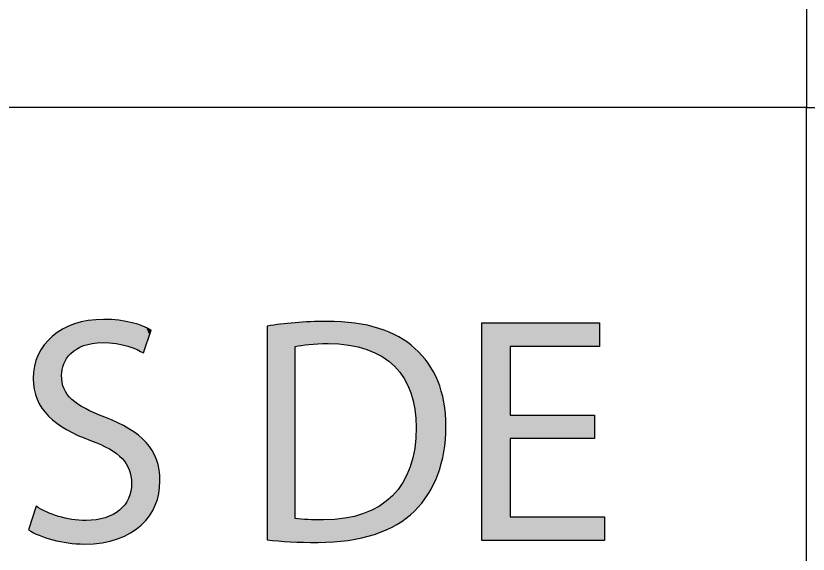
# Model space of a CAD drawing. Extents: x 0 to 360, y -268 to 0.
# Drawn here: x 299.65 to 307.01, y -200.15 to -195.15 of the extents above; entities that cross this region are included whole.
import ezdxf

# ---------------------------------------------------------------- set-up
doc = ezdxf.new("R2010")
doc.units = 0
doc.layers.add('LAYER_1', color=7, linetype='CONTINUOUS')

# ---------------------------------------------------------------- blocks, each defined once
blk = doc.blocks.new('*U222')
at = {"layer": 'LAYER_1', "color": 250}
for points in [[(300.2831, -198.2124), (300.2305, -198.0028), (300.2831, -197.9901)], [(300.288, -198.2112), (300.2831, -197.9901), (300.288, -197.9889)], [(300.2997, -198.2081), (300.288, -197.9889), (300.2997, -197.9861)], [(300.3059, -198.2066), (300.2997, -197.9861), (300.3059, -197.9846)], [(300.327, -198.2012), (300.3059, -197.9846), (300.327, -197.9794)], [(300.3479, -198.1958), (300.327, -197.9794), (300.3479, -197.9779)], [(300.3634, -198.1918), (300.3479, -197.9779), (300.3634, -197.9767)], [(300.4008, -198.1889), (300.3634, -197.9767), (300.4008, -197.9739)], [(300.4551, -198.1847), (300.4008, -197.9739), (300.4551, -197.9698)], [(300.4588, -198.1845), (300.4551, -197.9698), (300.4588, -197.9695)], [(300.4678, -198.1851), (300.4588, -197.9695), (300.4678, -197.9688)], [(300.4588, -198.1845), (300.4588, -197.9695), (300.4678, -198.1851)], [(300.4678, -198.1851), (300.4678, -197.9688), (300.4802, -198.186)], [(300.4802, -198.186), (300.4802, -197.9695), (300.4848, -198.1864)], [(300.4848, -198.1864), (300.4848, -197.9698), (300.5225, -198.1892)], [(300.5225, -198.1892), (300.5225, -197.972), (300.5572, -198.1918)], [(300.5572, -198.1918), (300.5572, -197.974), (300.5869, -198.194)], [(300.5869, -198.194), (300.5869, -197.9757), (300.5884, -198.1943)], [(300.5884, -198.1943), (300.5884, -197.9758), (300.5992, -198.1967)], [(300.5992, -198.1967), (300.5992, -197.9764), (300.6003, -198.197)], [(300.6003, -198.197), (300.6003, -197.9765), (300.611, -198.1994)], [(300.611, -198.1994), (300.611, -197.9771), (300.6177, -198.2008)], [(300.6177, -198.2008), (300.6177, -197.9783), (300.6407, -198.206)], [(300.6407, -198.206), (300.6407, -197.9824), (300.6656, -198.2115)], [(300.6656, -198.2115), (300.6656, -197.9869), (300.6803, -198.2148)], [(300.6803, -198.2148), (300.6803, -197.9895), (300.6946, -198.2179)], [(300.6946, -198.2179), (300.6946, -197.9921), (300.7004, -198.2201)], [(300.7004, -198.2201), (300.7004, -197.9932), (300.7045, -198.2216)], [(300.7045, -198.2216), (300.7045, -197.9939), (300.7078, -198.2228)], [(300.7078, -198.2228), (300.7078, -197.9945), (300.7205, -198.2274)], [(300.0785, -198.9615), (300.0502, -198.0859), (300.0785, -198.0663)], [(300.0835, -198.4349), (300.0785, -198.0663), (300.0835, -198.0628)], [(300.0843, -198.4323), (300.0835, -198.0628), (300.0843, -198.0622)], [(300.0885, -198.418), (300.0843, -198.0622), (300.0885, -198.0593)], [(300.0992, -198.382), (300.0885, -198.0593), (300.0992, -198.0546)], [(300.102, -198.3766), (300.0992, -198.0546), (300.102, -198.0534)], [(300.1256, -198.332), (300.102, -198.0534), (300.1256, -198.043)], [(300.1262, -198.331), (300.1256, -198.043), (300.1262, -198.0427)], [(300.132, -198.324), (300.1262, -198.0427), (300.132, -198.0402)], [(300.1407, -198.3137), (300.132, -198.0402), (300.1407, -198.0364)], [(300.1653, -198.2842), (300.1407, -198.0364), (300.1653, -198.0255)], [(300.1739, -198.2776), (300.1653, -198.0255), (300.1739, -198.0217)], [(300.1747, -198.277), (300.1739, -198.0217), (300.1747, -198.0214)], [(300.2, -198.2574), (300.1747, -198.0214), (300.2, -198.0102)], [(300.2174, -198.244), (300.2, -198.0102), (300.2174, -198.006)], [(300.2304, -198.2377), (300.2174, -198.006), (300.2304, -198.0028)], [(300.2305, -198.2377), (300.2304, -198.0028), (300.2305, -198.0028)], [(300.7205, -198.2274), (300.7205, -197.9968), (300.7217, -198.2279)], [(300.7217, -198.2279), (300.7217, -197.997), (300.7237, -198.2286)], [(300.7237, -198.2286), (300.7237, -197.9973), (300.7289, -198.2305)], [(300.7289, -198.2305), (300.7289, -197.9983), (300.7336, -198.2322)], [(300.7336, -198.2322), (300.7336, -197.9991), (300.7796, -198.2491)], [(300.7796, -198.2491), (300.7796, -198.0136), (300.7926, -198.2559)], [(300.7926, -198.2559), (300.7926, -198.0176), (300.8192, -198.2698)], [(300.8192, -198.2698), (300.8192, -198.026), (300.8342, -198.2776)], [(300.8342, -198.2776), (300.8342, -198.0307), (300.8399, -198.2806)], [(299.9939, -198.8974), (299.9577, -198.1631), (299.9939, -198.1249)], [(299.998, -198.9009), (299.9939, -198.1249), (299.998, -198.1221)], [(299.9939, -198.8974), (299.9939, -198.1249), (299.998, -198.9009)], [(300.0344, -198.9326), (299.998, -198.1221), (300.0344, -198.0968)], [(299.998, -198.9009), (299.998, -198.1221), (300.0344, -198.9326)], [(300.0502, -198.9429), (300.0344, -198.0968), (300.0502, -198.0859)], [(300.0344, -198.9326), (300.0344, -198.0968), (300.0502, -198.9429)], [(300.0502, -198.9429), (300.0502, -198.0859), (300.0785, -198.9615)], [(299.9177, -198.8175), (299.8965, -198.2405), (299.9177, -198.2053)], [(299.9382, -198.8422), (299.9177, -198.2053), (299.9382, -198.1838)], [(299.9177, -198.8175), (299.9177, -198.2053), (299.9382, -198.8422)], [(299.9577, -198.866), (299.9382, -198.1838), (299.9577, -198.1631)], [(299.9382, -198.8422), (299.9382, -198.1838), (299.9577, -198.866)], [(299.9577, -198.866), (299.9577, -198.1631), (299.9939, -198.8974)], [(299.8714, -198.7457), (299.8614, -198.2987), (299.8714, -198.2822)], [(299.8965, -198.7917), (299.8714, -198.2822), (299.8965, -198.2405)], [(299.8714, -198.7457), (299.8714, -198.2822), (299.8965, -198.7917)], [(299.8965, -198.7917), (299.8965, -198.2405), (299.9177, -198.8175)], [(299.8415, -198.6758), (299.8266, -198.4033), (299.8415, -198.3586)], [(299.8516, -198.7093), (299.8415, -198.3586), (299.8516, -198.3282)], [(299.8415, -198.6758), (299.8415, -198.3586), (299.8516, -198.7093)], [(299.8614, -198.7273), (299.8516, -198.3282), (299.8614, -198.2987)], [(299.8516, -198.7093), (299.8516, -198.3282), (299.8614, -198.7273)], [(299.8614, -198.7273), (299.8614, -198.2987), (299.8714, -198.7457)], [(299.824, -198.618), (299.8146, -198.5173), (299.824, -198.4276)], [(299.8266, -198.6264), (299.824, -198.4276), (299.8266, -198.4033)], [(299.824, -198.618), (299.824, -198.4276), (299.8266, -198.6264)], [(299.8266, -198.6264), (299.8266, -198.4033), (299.8415, -198.6758)], [(300.0785, -198.9615), (300.0785, -198.4876), (300.0835, -198.9648)], [(300.0835, -198.9648), (300.0835, -198.5453), (300.0843, -198.9653)], [(300.0843, -198.9653), (300.0843, -198.5541), (300.0885, -198.968)], [(300.0885, -198.968), (300.0885, -198.5682), (300.0992, -198.975)], [(300.0992, -198.975), (300.0992, -198.6035), (300.102, -198.9769)], [(300.102, -198.9769), (300.102, -198.613), (300.1256, -198.9923)], [(300.1256, -198.9923), (300.1256, -198.6543), (300.1262, -198.9926)], [(300.1262, -198.9926), (300.1262, -198.6552), (300.132, -198.9956)], [(300.132, -198.9956), (300.132, -198.6654), (300.1407, -199)], [(300.1407, -199), (300.1407, -198.675), (300.1653, -199.0125)], [(300.1653, -199.0125), (300.1653, -198.7024), (300.1739, -199.0169)], [(300.1739, -199.0169), (300.1739, -198.7119), (300.1747, -199.0173)], [(300.1747, -199.0173), (300.1747, -198.7128), (300.2, -199.0302)], [(300.2, -199.0302), (300.2, -198.7326), (300.2174, -199.039)], [(300.2174, -199.039), (300.2174, -198.7461), (300.2304, -199.0457)], [(300.2304, -199.0457), (300.2304, -198.7563), (300.2305, -199.0457)], [(300.2305, -199.0457), (300.2305, -198.7564), (300.2831, -199.067)], [(300.2831, -199.067), (300.2831, -198.7876), (300.288, -199.069)], [(300.288, -199.069), (300.288, -198.7905), (300.2997, -199.0737)], [(300.2997, -199.0737), (300.2997, -198.7974), (300.3059, -199.0762)], [(300.3059, -199.0762), (300.3059, -198.8002), (300.327, -199.0848)], [(300.327, -199.0848), (300.327, -198.8095), (300.3479, -199.0933)], [(300.3479, -199.0933), (300.3479, -198.8188), (300.3634, -199.1003)], [(300.3634, -199.1003), (300.3634, -198.8256), (300.4008, -199.1173)], [(300.4008, -199.1173), (300.4008, -198.8422), (300.4551, -199.1419)], [(300.4551, -199.1419), (300.4551, -198.8662), (300.4588, -199.1436)], [(300.4588, -199.1436), (300.4588, -198.8678), (300.4678, -199.1476)], [(300.4678, -199.1476), (300.4678, -198.8718), (300.4802, -199.1533)], [(300.4802, -199.1533), (300.4802, -198.8773), (300.4848, -199.1553)], [(300.4848, -199.1553), (300.4848, -198.8792), (300.5225, -199.1725)], [(300.5225, -199.1725), (300.5225, -198.8953), (300.5572, -199.195)], [(300.5572, -199.195), (300.5572, -198.9101), (300.5869, -199.2143)], [(300.5869, -199.2143), (300.5869, -198.9227), (300.5884, -199.2152)], [(300.5884, -199.2152), (300.5884, -198.9234), (300.5992, -199.2248)], [(300.5992, -199.2248), (300.5992, -198.928), (300.6003, -199.2257)], [(300.6003, -199.2257), (300.6003, -198.9285), (300.611, -199.2351)], [(300.611, -199.2351), (300.611, -198.9341), (300.6177, -199.2409)], [(300.6177, -199.2409), (300.6177, -198.9377), (300.6407, -199.2612)], [(300.6407, -199.2612), (300.6407, -198.95), (300.6656, -199.2925)], [(300.6656, -199.2925), (300.6656, -198.9632), (300.6803, -199.311)], [(300.6803, -199.311), (300.6803, -198.9711), (300.6946, -199.3394)], [(300.6946, -199.3394), (300.6946, -198.9786), (300.7004, -199.351)], [(300.7004, -199.351), (300.7004, -198.9818), (300.7045, -199.359)], [(300.7045, -199.359), (300.7045, -198.9839), (300.7078, -199.3656)], [(300.7078, -199.3656), (300.7078, -198.9862), (300.7205, -199.4135)], [(300.7205, -199.4135), (300.7205, -198.995), (300.7217, -199.418)], [(300.7217, -199.418), (300.7217, -198.9958), (300.7237, -199.4256)], [(300.7237, -199.4256), (300.7237, -198.9972), (300.7289, -199.4919)], [(300.7289, -199.9466), (300.7237, -199.5446), (300.7289, -199.4919)], [(300.7078, -199.9586), (300.7045, -199.6191), (300.7078, -199.6088)], [(300.7205, -199.9528), (300.7078, -199.6088), (300.7205, -199.569)], [(300.7217, -199.9519), (300.7205, -199.569), (300.7217, -199.5652)], [(300.7237, -199.9504), (300.7217, -199.5652), (300.7237, -199.5446)], [(300.6803, -199.9711), (300.6656, -199.6906), (300.6803, -199.6657)], [(300.6946, -199.9646), (300.6803, -199.6657), (300.6946, -199.6417)], [(300.7004, -199.962), (300.6946, -199.6417), (300.7004, -199.6318)], [(300.7045, -199.9601), (300.7004, -199.6318), (300.7045, -199.6191)], [(299.824, -199.9501), (299.8146, -199.7901), (299.824, -199.7602)], [(299.8266, -199.9514), (299.824, -199.7602), (299.8266, -199.7521)], [(299.824, -199.9501), (299.824, -199.7602), (299.8266, -199.9514)], [(299.8415, -199.9591), (299.8266, -199.7521), (299.8415, -199.7048)], [(299.8266, -199.9514), (299.8266, -199.7521), (299.8415, -199.9591)], [(299.8415, -199.9591), (299.8415, -199.7048), (299.8516, -199.9643)], [(299.8516, -199.9643), (299.8516, -199.7102), (299.8614, -199.9694)], [(299.8614, -199.9694), (299.8614, -199.7155), (299.8714, -199.9745)], [(299.8714, -199.9745), (299.8714, -199.7209), (299.8965, -199.9829)], [(299.8965, -199.9829), (299.8965, -199.7345), (299.9177, -199.9899)], [(299.9177, -199.9899), (299.9177, -199.7459), (299.9382, -199.9967)], [(299.9382, -199.9967), (299.9382, -199.7569), (299.9577, -200.0032)], [(300.5869, -200.011), (300.5572, -199.7814), (300.5869, -199.7615)], [(300.5884, -200.0107), (300.5869, -199.7615), (300.5884, -199.7605)], [(300.5992, -200.008), (300.5884, -199.7605), (300.5992, -199.7531)], [(300.6003, -200.0075), (300.5992, -199.7531), (300.6003, -199.7524)], [(300.611, -200.0027), (300.6003, -199.7524), (300.611, -199.7453)], [(300.6177, -199.9996), (300.611, -199.7453), (300.6177, -199.7408)], [(300.6407, -199.9891), (300.6177, -199.7408), (300.6407, -199.7166)], [(300.6656, -199.9778), (300.6407, -199.7166), (300.6656, -199.6906)], [(299.8146, -199.9452), (299.7726, -199.9235), (299.8146, -199.7901)], [(299.8146, -199.9452), (299.8146, -199.7901), (299.824, -199.9501)], [(299.9577, -200.0032), (299.9577, -199.7643), (299.9939, -200.0152)], [(299.9939, -200.0152), (299.9939, -199.7778), (299.998, -200.0165)], [(299.998, -200.0165), (299.998, -199.7793), (300.0344, -200.0238)], [(300.0344, -200.0238), (300.0344, -199.7929), (300.0502, -200.0269)], [(300.0502, -200.0269), (300.0502, -199.7988), (300.0785, -200.0326)], [(300.0785, -200.0326), (300.0785, -199.8052), (300.0835, -200.0336)], [(300.0835, -200.0336), (300.0835, -199.8063), (300.0843, -200.0337)], [(300.0843, -200.0337), (300.0843, -199.8065), (300.0885, -200.0346)], [(300.0885, -200.0346), (300.0885, -199.8074), (300.0992, -200.0367)], [(300.0992, -200.0367), (300.0992, -199.8098), (300.102, -200.0373)], [(300.102, -200.0373), (300.102, -199.8105), (300.1256, -200.042)], [(300.1256, -200.042), (300.1256, -199.8158), (300.1262, -200.0421)], [(300.1262, -200.0421), (300.1262, -199.8159), (300.132, -200.0433)], [(300.132, -200.0433), (300.132, -199.8172), (300.1407, -200.045)], [(300.1407, -200.045), (300.1407, -199.8191), (300.1653, -200.0468)], [(300.1653, -200.0468), (300.1653, -199.8247), (300.1739, -200.0474)], [(300.1739, -200.0474), (300.1739, -199.8266), (300.1747, -200.0474)], [(300.1747, -200.0474), (300.1747, -199.8267), (300.2, -200.0492)], [(300.2, -200.0492), (300.2, -199.8286), (300.2174, -200.0505)], [(300.2174, -200.0505), (300.2174, -199.8299), (300.2304, -200.0514)], [(300.2304, -200.0514), (300.2304, -199.8309), (300.2305, -200.0514)], [(300.2305, -200.0514), (300.2305, -199.831), (300.2831, -200.0551)], [(300.2831, -200.0551), (300.2831, -199.835), (300.288, -200.0555)], [(300.327, -200.0526), (300.3059, -199.8367), (300.327, -199.8353)], [(300.3479, -200.0511), (300.327, -199.8353), (300.3479, -199.8339)], [(300.3634, -200.0499), (300.3479, -199.8339), (300.3634, -199.8328)], [(300.4008, -200.0472), (300.3634, -199.8328), (300.4008, -199.8303)], [(300.4551, -200.0432), (300.4008, -199.8303), (300.4551, -199.8181)], [(300.4588, -200.0423), (300.4551, -199.8181), (300.4588, -199.8173)], [(300.4678, -200.0401), (300.4588, -199.8173), (300.4678, -199.8153)], [(300.4802, -200.0371), (300.4678, -199.8153), (300.4802, -199.8125)], [(300.4848, -200.0359), (300.4802, -199.8125), (300.4848, -199.8115)], [(300.5225, -200.0267), (300.4848, -199.8115), (300.5225, -199.7958)], [(300.5572, -200.0183), (300.5225, -199.7958), (300.5572, -199.7814)]]:
    blk.add_solid(points, dxfattribs=at)
at = {"layer": 'LAYER_1', "color": 250, "extrusion": (0, 0, -1)}
for points in [[(-300.2831, -198.2124), (-300.2831, -197.9901), (-300.288, -198.2112)], [(-300.288, -198.2112), (-300.288, -197.9889), (-300.2997, -198.2081)], [(-300.2997, -198.2081), (-300.2997, -197.9861), (-300.3059, -198.2066)], [(-300.3059, -198.2066), (-300.3059, -197.9846), (-300.327, -198.2012)], [(-300.327, -198.2012), (-300.327, -197.9794), (-300.3479, -198.1958)], [(-300.3479, -198.1958), (-300.3479, -197.9779), (-300.3634, -198.1918)], [(-300.3634, -198.1918), (-300.3634, -197.9767), (-300.4008, -198.1889)], [(-300.4008, -198.1889), (-300.4008, -197.9739), (-300.4551, -198.1847)], [(-300.4551, -198.1847), (-300.4551, -197.9698), (-300.4588, -198.1845)], [(-300.4802, -198.186), (-300.4678, -197.9688), (-300.4802, -197.9695)], [(-300.4848, -198.1864), (-300.4802, -197.9695), (-300.4848, -197.9698)], [(-300.5225, -198.1892), (-300.4848, -197.9698), (-300.5225, -197.972)], [(-300.5572, -198.1918), (-300.5225, -197.972), (-300.5572, -197.974)], [(-300.5869, -198.194), (-300.5572, -197.974), (-300.5869, -197.9757)], [(-300.5884, -198.1943), (-300.5869, -197.9757), (-300.5884, -197.9758)], [(-300.5992, -198.1967), (-300.5884, -197.9758), (-300.5992, -197.9764)], [(-300.6003, -198.197), (-300.5992, -197.9764), (-300.6003, -197.9765)], [(-300.611, -198.1994), (-300.6003, -197.9765), (-300.611, -197.9771)], [(-300.6177, -198.2008), (-300.611, -197.9771), (-300.6177, -197.9783)], [(-300.6407, -198.206), (-300.6177, -197.9783), (-300.6407, -197.9824)], [(-300.6656, -198.2115), (-300.6407, -197.9824), (-300.6656, -197.9869)], [(-300.6803, -198.2148), (-300.6656, -197.9869), (-300.6803, -197.9895)], [(-300.6946, -198.2179), (-300.6803, -197.9895), (-300.6946, -197.9921)], [(-300.7004, -198.2201), (-300.6946, -197.9921), (-300.7004, -197.9932)], [(-300.7045, -198.2216), (-300.7004, -197.9932), (-300.7045, -197.9939)], [(-300.7078, -198.2228), (-300.7045, -197.9939), (-300.7078, -197.9945)], [(-300.7205, -198.2274), (-300.7078, -197.9945), (-300.7205, -197.9968)], [(-300.0785, -198.4876), (-300.0785, -198.0663), (-300.0835, -198.4349)], [(-300.0835, -198.4349), (-300.0835, -198.0628), (-300.0843, -198.4323)], [(-300.0843, -198.4323), (-300.0843, -198.0622), (-300.0885, -198.418)], [(-300.0885, -198.418), (-300.0885, -198.0593), (-300.0992, -198.382)], [(-300.0992, -198.382), (-300.0992, -198.0546), (-300.102, -198.3766)], [(-300.102, -198.3766), (-300.102, -198.0534), (-300.1256, -198.332)], [(-300.1256, -198.332), (-300.1256, -198.043), (-300.1262, -198.331)], [(-300.1262, -198.331), (-300.1262, -198.0427), (-300.132, -198.324)], [(-300.132, -198.324), (-300.132, -198.0402), (-300.1407, -198.3137)], [(-300.1407, -198.3137), (-300.1407, -198.0364), (-300.1653, -198.2842)], [(-300.1653, -198.2842), (-300.1653, -198.0255), (-300.1739, -198.2776)], [(-300.1739, -198.2776), (-300.1739, -198.0217), (-300.1747, -198.277)], [(-300.1747, -198.277), (-300.1747, -198.0214), (-300.2, -198.2574)], [(-300.2, -198.2574), (-300.2, -198.0102), (-300.2174, -198.244)], [(-300.2174, -198.244), (-300.2174, -198.006), (-300.2304, -198.2377)], [(-300.2304, -198.2377), (-300.2304, -198.0028), (-300.2305, -198.2377)], [(-300.2305, -198.2377), (-300.2305, -198.0028), (-300.2831, -198.2124)], [(-300.7217, -198.2279), (-300.7205, -197.9968), (-300.7217, -197.997)], [(-300.7237, -198.2286), (-300.7217, -197.997), (-300.7237, -197.9973)], [(-300.7289, -198.2305), (-300.7237, -197.9973), (-300.7289, -197.9983)], [(-300.7336, -198.2322), (-300.7289, -197.9983), (-300.7336, -197.9991)], [(-300.7796, -198.2491), (-300.7336, -197.9991), (-300.7796, -198.0136)], [(-300.7926, -198.2559), (-300.7796, -198.0136), (-300.7926, -198.0176)], [(-300.8192, -198.2698), (-300.7926, -198.0176), (-300.8192, -198.026)], [(-300.8342, -198.2776), (-300.8192, -198.026), (-300.8342, -198.0307)], [(-300.8399, -198.2806), (-300.8342, -198.0307), (-300.8399, -198.0334)], [(-300.8399, -198.2806), (-300.8399, -198.0334), (-300.8647, -198.2069)], [(-300.8647, -198.2069), (-300.8399, -198.0334), (-300.8647, -198.0453)], [(-300.8647, -198.2069), (-300.8647, -198.0453), (-300.8955, -198.1152)], [(-300.8955, -198.1152), (-300.8647, -198.0453), (-300.8955, -198.06)], [(-300.8955, -198.1152), (-300.8955, -198.06), (-300.9115, -198.0677)], [(-300.0835, -198.9648), (-300.0785, -198.4876), (-300.0835, -198.5453)], [(-300.0843, -198.9653), (-300.0835, -198.5453), (-300.0843, -198.5541)], [(-300.0885, -198.968), (-300.0843, -198.5541), (-300.0885, -198.5682)], [(-300.0992, -198.975), (-300.0885, -198.5682), (-300.0992, -198.6035)], [(-300.102, -198.9769), (-300.0992, -198.6035), (-300.102, -198.613)], [(-300.1256, -198.9923), (-300.102, -198.613), (-300.1256, -198.6543)], [(-300.1262, -198.9926), (-300.1256, -198.6543), (-300.1262, -198.6552)], [(-300.132, -198.9956), (-300.1262, -198.6552), (-300.132, -198.6654)], [(-300.1407, -199), (-300.132, -198.6654), (-300.1407, -198.675)], [(-300.1653, -199.0125), (-300.1407, -198.675), (-300.1653, -198.7024)], [(-300.1739, -199.0169), (-300.1653, -198.7024), (-300.1739, -198.7119)], [(-300.1747, -199.0173), (-300.1739, -198.7119), (-300.1747, -198.7128)], [(-300.2, -199.0302), (-300.1747, -198.7128), (-300.2, -198.7326)], [(-300.2174, -199.039), (-300.2, -198.7326), (-300.2174, -198.7461)], [(-300.2304, -199.0457), (-300.2174, -198.7461), (-300.2304, -198.7563)], [(-300.2305, -199.0457), (-300.2304, -198.7563), (-300.2305, -198.7564)], [(-300.2831, -199.067), (-300.2305, -198.7564), (-300.2831, -198.7876)], [(-300.288, -199.069), (-300.2831, -198.7876), (-300.288, -198.7905)], [(-300.2997, -199.0737), (-300.288, -198.7905), (-300.2997, -198.7974)], [(-300.3059, -199.0762), (-300.2997, -198.7974), (-300.3059, -198.8002)], [(-300.327, -199.0848), (-300.3059, -198.8002), (-300.327, -198.8095)], [(-300.3479, -199.0933), (-300.327, -198.8095), (-300.3479, -198.8188)], [(-300.3634, -199.1003), (-300.3479, -198.8188), (-300.3634, -198.8256)], [(-300.4008, -199.1173), (-300.3634, -198.8256), (-300.4008, -198.8422)], [(-300.4551, -199.1419), (-300.4008, -198.8422), (-300.4551, -198.8662)], [(-300.4588, -199.1436), (-300.4551, -198.8662), (-300.4588, -198.8678)], [(-300.4678, -199.1476), (-300.4588, -198.8678), (-300.4678, -198.8718)], [(-300.4802, -199.1533), (-300.4678, -198.8718), (-300.4802, -198.8773)], [(-300.4848, -199.1553), (-300.4802, -198.8773), (-300.4848, -198.8792)], [(-300.5225, -199.1725), (-300.4848, -198.8792), (-300.5225, -198.8953)], [(-300.5572, -199.195), (-300.5225, -198.8953), (-300.5572, -198.9101)], [(-300.5869, -199.2143), (-300.5572, -198.9101), (-300.5869, -198.9227)], [(-300.5884, -199.2152), (-300.5869, -198.9227), (-300.5884, -198.9234)], [(-300.5992, -199.2248), (-300.5884, -198.9234), (-300.5992, -198.928)], [(-300.6003, -199.2257), (-300.5992, -198.928), (-300.6003, -198.9285)], [(-300.611, -199.2351), (-300.6003, -198.9285), (-300.611, -198.9341)], [(-300.6177, -199.2409), (-300.611, -198.9341), (-300.6177, -198.9377)], [(-300.6407, -199.2612), (-300.6177, -198.9377), (-300.6407, -198.95)], [(-300.6656, -199.2925), (-300.6407, -198.95), (-300.6656, -198.9632)], [(-300.6803, -199.311), (-300.6656, -198.9632), (-300.6803, -198.9711)], [(-300.6946, -199.3394), (-300.6803, -198.9711), (-300.6946, -198.9786)], [(-300.7004, -199.351), (-300.6946, -198.9786), (-300.7004, -198.9818)], [(-300.7045, -199.359), (-300.7004, -198.9818), (-300.7045, -198.9839)], [(-300.7078, -199.3656), (-300.7045, -198.9839), (-300.7078, -198.9862)], [(-300.7205, -199.4135), (-300.7078, -198.9862), (-300.7205, -198.995)], [(-300.7217, -199.418), (-300.7205, -198.995), (-300.7217, -198.9958)], [(-300.7237, -199.4256), (-300.7217, -198.9958), (-300.7237, -198.9972)], [(-300.7289, -199.4919), (-300.7237, -198.9972), (-300.7289, -199.0008)], [(-300.7289, -199.9466), (-300.7289, -199.0008), (-300.7336, -199.9432)], [(-300.7336, -199.9432), (-300.7289, -199.0008), (-300.7336, -199.004)], [(-300.7336, -199.9432), (-300.7336, -199.004), (-300.7796, -199.9093)], [(-300.7796, -199.9093), (-300.7336, -199.004), (-300.7796, -199.0358)], [(-300.7796, -199.9093), (-300.7796, -199.0358), (-300.7926, -199.8998)], [(-300.7926, -199.8998), (-300.7796, -199.0358), (-300.7926, -199.0448)], [(-300.7926, -199.8998), (-300.7926, -199.0448), (-300.8192, -199.8802)], [(-300.8192, -199.8802), (-300.7926, -199.0448), (-300.8192, -199.0697)], [(-300.8192, -199.8802), (-300.8192, -199.0697), (-300.8342, -199.863)], [(-300.8342, -199.863), (-300.8192, -199.0697), (-300.8342, -199.0837)], [(-300.8342, -199.863), (-300.8342, -199.0837), (-300.8399, -199.8566)], [(-300.8399, -199.8566), (-300.8342, -199.0837), (-300.8399, -199.089)], [(-300.8399, -199.8566), (-300.8399, -199.089), (-300.8647, -199.8283)], [(-300.8647, -199.8283), (-300.8399, -199.089), (-300.8647, -199.1122)], [(-300.8647, -199.8283), (-300.8647, -199.1122), (-300.8955, -199.793)], [(-300.8955, -199.793), (-300.8647, -199.1122), (-300.8955, -199.1535)], [(-300.8955, -199.793), (-300.8955, -199.1535), (-300.9115, -199.7638)], [(-300.9115, -199.7638), (-300.8955, -199.1535), (-300.9115, -199.175)], [(-300.9115, -199.7638), (-300.9115, -199.175), (-300.9207, -199.7469)], [(-300.9207, -199.7469), (-300.9115, -199.175), (-300.9207, -199.1873)], [(-300.9207, -199.7469), (-300.9207, -199.1873), (-300.9497, -199.6939)], [(-300.9497, -199.6939), (-300.9207, -199.1873), (-300.9497, -199.2482)], [(-300.9497, -199.6939), (-300.9497, -199.2482), (-300.9608, -199.6569)], [(-300.9608, -199.6569), (-300.9497, -199.2482), (-300.9608, -199.2714)], [(-300.9608, -199.6569), (-300.9608, -199.2714), (-300.9821, -199.5856)], [(-300.9821, -199.5856), (-300.9608, -199.2714), (-300.9821, -199.3548)], [(-300.9821, -199.5856), (-300.9821, -199.3548), (-300.9848, -199.5565)], [(-300.9848, -199.5565), (-300.9821, -199.3548), (-300.9848, -199.3655)], [(-300.9848, -199.5565), (-300.9848, -199.3655), (-300.9928, -199.4709)], [(-300.7078, -199.9586), (-300.7078, -199.6088), (-300.7205, -199.9528)], [(-300.7205, -199.9528), (-300.7205, -199.569), (-300.7217, -199.9519)], [(-300.7217, -199.9519), (-300.7217, -199.5652), (-300.7237, -199.9504)], [(-300.7237, -199.9504), (-300.7237, -199.5446), (-300.7289, -199.9466)], [(-300.6803, -199.9711), (-300.6803, -199.6657), (-300.6946, -199.9646)], [(-300.6946, -199.9646), (-300.6946, -199.6417), (-300.7004, -199.962)], [(-300.7004, -199.962), (-300.7004, -199.6318), (-300.7045, -199.9601)], [(-300.7045, -199.9601), (-300.7045, -199.6191), (-300.7078, -199.9586)], [(-299.8516, -199.9643), (-299.8415, -199.7048), (-299.8516, -199.7102)], [(-299.8614, -199.9694), (-299.8516, -199.7102), (-299.8614, -199.7155)], [(-299.8714, -199.9745), (-299.8614, -199.7155), (-299.8714, -199.7209)], [(-299.8965, -199.9829), (-299.8714, -199.7209), (-299.8965, -199.7345)], [(-299.9177, -199.9899), (-299.8965, -199.7345), (-299.9177, -199.7459)], [(-299.9382, -199.9967), (-299.9177, -199.7459), (-299.9382, -199.7569)], [(-299.9577, -200.0032), (-299.9382, -199.7569), (-299.9577, -199.7643)], [(-300.5869, -200.011), (-300.5869, -199.7615), (-300.5884, -200.0107)], [(-300.5884, -200.0107), (-300.5884, -199.7605), (-300.5992, -200.008)], [(-300.5992, -200.008), (-300.5992, -199.7531), (-300.6003, -200.0075)], [(-300.6003, -200.0075), (-300.6003, -199.7524), (-300.611, -200.0027)], [(-300.611, -200.0027), (-300.611, -199.7453), (-300.6177, -199.9996)], [(-300.6177, -199.9996), (-300.6177, -199.7408), (-300.6407, -199.9891)], [(-300.6407, -199.9891), (-300.6407, -199.7166), (-300.6656, -199.9778)], [(-300.6656, -199.9778), (-300.6656, -199.6906), (-300.6803, -199.9711)], [(-299.9939, -200.0152), (-299.9577, -199.7643), (-299.9939, -199.7778)], [(-299.998, -200.0165), (-299.9939, -199.7778), (-299.998, -199.7793)], [(-300.0344, -200.0238), (-299.998, -199.7793), (-300.0344, -199.7929)], [(-300.0502, -200.0269), (-300.0344, -199.7929), (-300.0502, -199.7988)], [(-300.0785, -200.0326), (-300.0502, -199.7988), (-300.0785, -199.8052)], [(-300.0835, -200.0336), (-300.0785, -199.8052), (-300.0835, -199.8063)], [(-300.0843, -200.0337), (-300.0835, -199.8063), (-300.0843, -199.8065)], [(-300.0885, -200.0346), (-300.0843, -199.8065), (-300.0885, -199.8074)], [(-300.0992, -200.0367), (-300.0885, -199.8074), (-300.0992, -199.8098)], [(-300.102, -200.0373), (-300.0992, -199.8098), (-300.102, -199.8105)], [(-300.1256, -200.042), (-300.102, -199.8105), (-300.1256, -199.8158)], [(-300.1262, -200.0421), (-300.1256, -199.8158), (-300.1262, -199.8159)], [(-300.132, -200.0433), (-300.1262, -199.8159), (-300.132, -199.8172)], [(-300.1407, -200.045), (-300.132, -199.8172), (-300.1407, -199.8191)], [(-300.1653, -200.0468), (-300.1407, -199.8191), (-300.1653, -199.8247)], [(-300.1739, -200.0474), (-300.1653, -199.8247), (-300.1739, -199.8266)], [(-300.1747, -200.0474), (-300.1739, -199.8266), (-300.1747, -199.8267)], [(-300.2, -200.0492), (-300.1747, -199.8267), (-300.2, -199.8286)], [(-300.2174, -200.0505), (-300.2, -199.8286), (-300.2174, -199.8299)], [(-300.2304, -200.0514), (-300.2174, -199.8299), (-300.2304, -199.8309)], [(-300.2305, -200.0514), (-300.2304, -199.8309), (-300.2305, -199.831)], [(-300.2831, -200.0551), (-300.2305, -199.831), (-300.2831, -199.835)], [(-300.288, -200.0555), (-300.2831, -199.835), (-300.288, -199.8354)], [(-300.288, -200.0555), (-300.288, -199.8354), (-300.2997, -200.0546)], [(-300.2997, -200.0546), (-300.288, -199.8354), (-300.2997, -199.8363)], [(-300.327, -200.0526), (-300.327, -199.8353), (-300.3479, -200.0511)], [(-300.3479, -200.0511), (-300.3479, -199.8339), (-300.3634, -200.0499)], [(-300.3634, -200.0499), (-300.3634, -199.8328), (-300.4008, -200.0472)], [(-300.4008, -200.0472), (-300.4008, -199.8303), (-300.4551, -200.0432)], [(-300.4551, -200.0432), (-300.4551, -199.8181), (-300.4588, -200.0423)], [(-300.4588, -200.0423), (-300.4588, -199.8173), (-300.4678, -200.0401)], [(-300.4678, -200.0401), (-300.4678, -199.8153), (-300.4802, -200.0371)], [(-300.4802, -200.0371), (-300.4802, -199.8125), (-300.4848, -200.0359)], [(-300.4848, -200.0359), (-300.4848, -199.8115), (-300.5225, -200.0267)], [(-300.5225, -200.0267), (-300.5225, -199.7958), (-300.5572, -200.0183)], [(-300.5572, -200.0183), (-300.5572, -199.7814), (-300.5869, -200.011)], [(-300.2997, -200.0546), (-300.2997, -199.8363), (-300.3059, -200.0542)], [(-300.3059, -200.0542), (-300.2997, -199.8363), (-300.3059, -199.8367)], [(-300.3059, -200.0542), (-300.3059, -199.8367), (-300.327, -200.0526)]]:
    blk.add_solid(points, dxfattribs=at)
blk = doc.blocks.new('*U223')
at = {"layer": 'LAYER_1', "color": 250}
for points in [[(302.3674, -198.2029), (302.2489, -197.999), (302.3674, -197.994)], [(302.3773, -198.2015), (302.3674, -197.994), (302.3773, -197.9936)], [(302.4618, -198.1976), (302.3773, -197.9936), (302.4618, -197.9901)], [(302.5128, -198.1953), (302.4618, -197.9901), (302.5128, -197.988)], [(302.5431, -198.1939), (302.5128, -197.988), (302.5431, -197.9867)], [(302.5548, -198.1934), (302.5548, -197.9871), (302.6052, -198.1952)], [(302.6052, -198.1952), (302.6052, -197.9886), (302.6149, -198.1955)], [(302.6149, -198.1955), (302.6149, -197.9889), (302.655, -198.1969)], [(302.655, -198.1969), (302.655, -197.9902), (302.6786, -198.1996)], [(302.6786, -198.1996), (302.6786, -197.9909), (302.7108, -198.2032)], [(302.7108, -198.2032), (302.7108, -197.9941), (302.7406, -198.2065)], [(302.2037, -200.0343), (301.9885, -198.0315), (302.2037, -198.0045)], [(301.9885, -200.0166), (301.9885, -198.0315), (302.2037, -200.0343)], [(302.2477, -200.0354), (302.2037, -198.0045), (302.2477, -197.999)], [(302.2037, -200.0343), (302.2037, -198.0045), (302.2477, -200.0354)], [(302.2477, -200.0354), (302.2477, -197.999), (302.2489, -200.0354)], [(302.2489, -200.0354), (302.2477, -197.999), (302.2489, -197.999)], [(302.7406, -198.2065), (302.7406, -197.997), (302.7486, -198.2074)], [(302.7486, -198.2074), (302.7486, -197.9978), (302.8005, -198.2176)], [(302.8005, -198.2176), (302.8005, -198.0029), (302.8042, -198.2183)], [(302.8042, -198.2183), (302.8042, -198.0033), (302.8356, -198.2245)], [(302.8356, -198.2245), (302.8356, -198.0088), (302.8676, -198.234)], [(302.8676, -198.234), (302.8676, -198.0144), (302.8839, -198.2388)], [(302.8839, -198.2388), (302.8839, -198.0173), (302.916, -198.2482)], [(302.916, -198.2482), (302.916, -198.023), (302.9201, -198.2499)], [(302.9201, -198.2499), (302.9201, -198.0237), (302.9609, -198.2665)], [(302.9609, -198.2665), (302.9609, -198.0345), (302.9856, -198.2765)], [(302.9856, -198.2765), (302.9856, -198.041), (302.9899, -198.2783)], [(302.9899, -198.2783), (302.9899, -198.0422), (303.0266, -198.298)], [(303.0266, -198.298), (303.0266, -198.0519), (303.0316, -198.3007)], [(303.0316, -198.3007), (303.0316, -198.0538), (303.0573, -198.3145)], [(303.0573, -198.3145), (303.0573, -198.0632), (303.0941, -198.3401)], [(303.0941, -198.3401), (303.0941, -198.0768), (303.0958, -198.3412)], [(303.0958, -198.3412), (303.0958, -198.0774), (303.1181, -198.3567)], [(303.1181, -198.3567), (303.1181, -198.0856), (303.1237, -198.3616)], [(303.1237, -198.3616), (303.1237, -198.0877), (303.1534, -198.3879)], [(303.1534, -198.3879), (303.1534, -198.1023), (303.1724, -198.4046)], [(303.1724, -198.4046), (303.1724, -198.1116), (303.1929, -198.4276)], [(303.1929, -198.4276), (303.1929, -198.1216), (303.2045, -198.4406)], [(303.2045, -198.4406), (303.2045, -198.1273), (303.2118, -198.4488)], [(303.2118, -198.4488), (303.2118, -198.1309), (303.2201, -198.4581)], [(303.2201, -198.4581), (303.2201, -198.1362), (303.249, -198.4993)], [(303.249, -198.4993), (303.249, -198.1545), (303.2614, -198.5171)], [(303.2614, -198.5171), (303.2614, -198.1624), (303.2813, -198.5537)], [(303.2813, -198.5537), (303.2813, -198.175), (303.2868, -198.5637)], [(303.2868, -198.5637), (303.2868, -198.1785), (303.291, -198.5716)], [(303.291, -198.5716), (303.291, -198.1812), (303.2962, -198.5812)], [(303.2962, -198.5812), (303.2962, -198.1854), (303.3178, -198.6339)], [(303.3178, -198.6339), (303.3178, -198.2029), (303.3246, -198.6504)], [(303.3246, -198.6504), (303.3246, -198.2084), (303.342, -198.7095)], [(303.342, -198.7095), (303.342, -198.2226), (303.3464, -198.7244)], [(303.3464, -198.7244), (303.3464, -198.2262), (303.3589, -198.7881)], [(303.3589, -198.7881), (303.3589, -198.2363), (303.3594, -198.7906)], [(303.3594, -198.7906), (303.3594, -198.2367), (303.3617, -198.8021)], [(303.3617, -198.8021), (303.3617, -198.2385), (303.3618, -198.803)], [(303.3618, -198.803), (303.3618, -198.2387), (303.3699, -198.8773)], [(303.3699, -198.8773), (303.3699, -198.2468), (303.3708, -198.8861)], [(303.3708, -198.8861), (303.3708, -198.2477), (303.3734, -198.9734)], [(303.3734, -199.7337), (303.3708, -199.0462), (303.3734, -198.9734)], [(303.3699, -199.7376), (303.3618, -199.1451), (303.3699, -199.0729)], [(303.3708, -199.7366), (303.3699, -199.0729), (303.3708, -199.0462)], [(303.3589, -199.7499), (303.3464, -199.2328), (303.3589, -199.1694)], [(303.3594, -199.7494), (303.3589, -199.1694), (303.3594, -199.1669)], [(303.3617, -199.7468), (303.3594, -199.1669), (303.3617, -199.1466)], [(303.3618, -199.7466), (303.3617, -199.1466), (303.3618, -199.1451)], [(303.3464, -199.7606), (303.342, -199.2551), (303.3464, -199.2328)], [(303.3246, -199.7794), (303.3178, -199.3375), (303.3246, -199.3145)], [(303.342, -199.7644), (303.3246, -199.3145), (303.342, -199.2551)], [(303.2962, -199.8038), (303.291, -199.4035), (303.2962, -199.3907)], [(303.3178, -199.7852), (303.2962, -199.3907), (303.3178, -199.3375)], [(303.2614, -199.8297), (303.249, -199.4844), (303.2614, -199.4612)], [(303.2813, -199.8166), (303.2614, -199.4612), (303.2813, -199.4242)], [(303.2868, -199.8119), (303.2813, -199.4242), (303.2868, -199.414)], [(303.291, -199.8082), (303.2868, -199.414), (303.291, -199.4035)], [(303.2118, -199.8625), (303.2045, -199.5486), (303.2118, -199.5381)], [(303.2201, -199.857), (303.2118, -199.5381), (303.2201, -199.5261)], [(303.249, -199.8379), (303.2201, -199.5261), (303.249, -199.4844)], [(303.1534, -199.8949), (303.1237, -199.6332), (303.1534, -199.6066)], [(303.1724, -199.8854), (303.1534, -199.6066), (303.1724, -199.5851)], [(303.1929, -199.875), (303.1724, -199.5851), (303.1929, -199.5618)], [(303.2045, -199.8673), (303.1929, -199.5618), (303.2045, -199.5486)], [(303.0573, -199.9389), (303.0316, -199.7032), (303.0573, -199.6852)], [(303.0941, -199.9249), (303.0573, -199.6852), (303.0941, -199.6593)], [(303.0958, -199.9241), (303.0941, -199.6593), (303.0958, -199.6582)], [(303.1181, -199.9128), (303.0958, -199.6582), (303.1181, -199.6382)], [(303.1237, -199.9099), (303.1181, -199.6382), (303.1237, -199.6332)], [(302.916, -199.9852), (302.8839, -199.7733), (302.916, -199.7601)], [(302.9201, -199.984), (302.916, -199.7601), (302.9201, -199.7584)], [(302.9609, -199.9728), (302.9201, -199.7584), (302.9609, -199.7416)], [(302.9856, -199.9661), (302.9609, -199.7416), (302.9856, -199.7282)], [(302.9899, -199.9644), (302.9856, -199.7282), (302.9899, -199.7259)], [(303.0266, -199.9505), (302.9899, -199.7259), (303.0266, -199.7059)], [(303.0316, -199.9486), (303.0266, -199.7059), (303.0316, -199.7032)], [(302.2489, -200.0354), (302.2489, -199.8188), (302.3674, -200.0383)], [(302.3674, -200.0383), (302.3674, -199.828), (302.3773, -200.0386)], [(302.3773, -200.0386), (302.3773, -199.8282), (302.4618, -200.0407)], [(302.5431, -200.038), (302.5128, -199.8305), (302.5431, -199.8294)], [(302.5548, -200.0376), (302.5431, -199.8294), (302.5548, -199.829)], [(302.6052, -200.0359), (302.5548, -199.829), (302.6052, -199.8272)], [(302.6149, -200.0349), (302.6052, -199.8272), (302.6149, -199.8269)], [(302.655, -200.0307), (302.6149, -199.8269), (302.655, -199.8224)], [(302.6786, -200.0283), (302.655, -199.8224), (302.6786, -199.8197)], [(302.7108, -200.0249), (302.6786, -199.8197), (302.7108, -199.8161)], [(302.7406, -200.0218), (302.7108, -199.8161), (302.7406, -199.8101)], [(302.7486, -200.0203), (302.7406, -199.8101), (302.7486, -199.8085)], [(302.8005, -200.0108), (302.7486, -199.8085), (302.8005, -199.7982)], [(302.8042, -200.0101), (302.8005, -199.7982), (302.8042, -199.7971)], [(302.8356, -200.0043), (302.8042, -199.7971), (302.8356, -199.7877)], [(302.8676, -199.9985), (302.8356, -199.7877), (302.8676, -199.7782)], [(302.8839, -199.994), (302.8676, -199.7782), (302.8839, -199.7733)]]:
    blk.add_solid(points, dxfattribs=at)
at = {"layer": 'LAYER_1', "color": 250, "extrusion": (0, 0, -1)}
for points in [[(-302.3674, -198.2029), (-302.3674, -197.994), (-302.3773, -198.2015)], [(-302.3773, -198.2015), (-302.3773, -197.9936), (-302.4618, -198.1976)], [(-302.4618, -198.1976), (-302.4618, -197.9901), (-302.5128, -198.1953)], [(-302.5128, -198.1953), (-302.5128, -197.988), (-302.5431, -198.1939)], [(-302.5431, -198.1939), (-302.5431, -197.9867), (-302.5548, -198.1934)], [(-302.5548, -198.1934), (-302.5431, -197.9867), (-302.5548, -197.9871)], [(-302.6052, -198.1952), (-302.5548, -197.9871), (-302.6052, -197.9886)], [(-302.6149, -198.1955), (-302.6052, -197.9886), (-302.6149, -197.9889)], [(-302.655, -198.1969), (-302.6149, -197.9889), (-302.655, -197.9902)], [(-302.6786, -198.1996), (-302.655, -197.9902), (-302.6786, -197.9909)], [(-302.7108, -198.2032), (-302.6786, -197.9909), (-302.7108, -197.9941)], [(-302.7406, -198.2065), (-302.7108, -197.9941), (-302.7406, -197.997)], [(-302.2489, -198.2206), (-302.2489, -197.999), (-302.3674, -198.2029)], [(-302.7486, -198.2074), (-302.7406, -197.997), (-302.7486, -197.9978)], [(-302.8005, -198.2176), (-302.7486, -197.9978), (-302.8005, -198.0029)], [(-302.8042, -198.2183), (-302.8005, -198.0029), (-302.8042, -198.0033)], [(-302.8356, -198.2245), (-302.8042, -198.0033), (-302.8356, -198.0088)], [(-302.8676, -198.234), (-302.8356, -198.0088), (-302.8676, -198.0144)], [(-302.8839, -198.2388), (-302.8676, -198.0144), (-302.8839, -198.0173)], [(-302.916, -198.2482), (-302.8839, -198.0173), (-302.916, -198.023)], [(-302.9201, -198.2499), (-302.916, -198.023), (-302.9201, -198.0237)], [(-302.9609, -198.2665), (-302.9201, -198.0237), (-302.9609, -198.0345)], [(-302.9856, -198.2765), (-302.9609, -198.0345), (-302.9856, -198.041)], [(-302.9899, -198.2783), (-302.9856, -198.041), (-302.9899, -198.0422)], [(-303.0266, -198.298), (-302.9899, -198.0422), (-303.0266, -198.0519)], [(-303.0316, -198.3007), (-303.0266, -198.0519), (-303.0316, -198.0538)], [(-303.0573, -198.3145), (-303.0316, -198.0538), (-303.0573, -198.0632)], [(-303.0941, -198.3401), (-303.0573, -198.0632), (-303.0941, -198.0768)], [(-303.0958, -198.3412), (-303.0941, -198.0768), (-303.0958, -198.0774)], [(-303.1181, -198.3567), (-303.0958, -198.0774), (-303.1181, -198.0856)], [(-303.1237, -198.3616), (-303.1181, -198.0856), (-303.1237, -198.0877)], [(-303.1534, -198.3879), (-303.1237, -198.0877), (-303.1534, -198.1023)], [(-303.1724, -198.4046), (-303.1534, -198.1023), (-303.1724, -198.1116)], [(-303.1929, -198.4276), (-303.1724, -198.1116), (-303.1929, -198.1216)], [(-303.2045, -198.4406), (-303.1929, -198.1216), (-303.2045, -198.1273)], [(-303.2118, -198.4488), (-303.2045, -198.1273), (-303.2118, -198.1309)], [(-303.2201, -198.4581), (-303.2118, -198.1309), (-303.2201, -198.1362)], [(-303.249, -198.4993), (-303.2201, -198.1362), (-303.249, -198.1545)], [(-303.2614, -198.5171), (-303.249, -198.1545), (-303.2614, -198.1624)], [(-303.2813, -198.5537), (-303.2614, -198.1624), (-303.2813, -198.175)], [(-303.2868, -198.5637), (-303.2813, -198.175), (-303.2868, -198.1785)], [(-303.291, -198.5716), (-303.2868, -198.1785), (-303.291, -198.1812)], [(-303.2962, -198.5812), (-303.291, -198.1812), (-303.2962, -198.1854)], [(-303.3178, -198.6339), (-303.2962, -198.1854), (-303.3178, -198.2029)], [(-303.3246, -198.6504), (-303.3178, -198.2029), (-303.3246, -198.2084)], [(-303.342, -198.7095), (-303.3246, -198.2084), (-303.342, -198.2226)], [(-303.3464, -198.7244), (-303.342, -198.2226), (-303.3464, -198.2262)], [(-303.3589, -198.7881), (-303.3464, -198.2262), (-303.3589, -198.2363)], [(-303.3594, -198.7906), (-303.3589, -198.2363), (-303.3594, -198.2367)], [(-303.3617, -198.8021), (-303.3594, -198.2367), (-303.3617, -198.2385)], [(-303.3618, -198.803), (-303.3617, -198.2385), (-303.3618, -198.2387)], [(-303.3699, -198.8773), (-303.3618, -198.2387), (-303.3699, -198.2468)], [(-303.3708, -198.8861), (-303.3699, -198.2468), (-303.3708, -198.2477)], [(-303.3734, -198.9734), (-303.3708, -198.2477), (-303.3734, -198.2503)], [(-303.3734, -199.7337), (-303.3734, -198.2503), (-303.4246, -199.6763)], [(-303.4246, -199.6763), (-303.3734, -198.2503), (-303.4246, -198.3018)], [(-303.4246, -199.6763), (-303.4246, -198.3018), (-303.4265, -199.6737)], [(-303.4265, -199.6737), (-303.4246, -198.3018), (-303.4265, -198.3037)], [(-303.4265, -199.6737), (-303.4265, -198.3037), (-303.4825, -199.595)], [(-303.4825, -199.595), (-303.4265, -198.3037), (-303.4825, -198.3741)], [(-303.4825, -199.595), (-303.4825, -198.3741), (-303.4837, -199.5929)], [(-303.4837, -199.5929), (-303.4825, -198.3741), (-303.4837, -198.3756)], [(-303.4837, -199.5929), (-303.4837, -198.3756), (-303.5324, -199.5065)], [(-303.5324, -199.5065), (-303.4837, -198.3756), (-303.5324, -198.4534)], [(-303.5324, -199.5065), (-303.5324, -198.4534), (-303.533, -199.5049)], [(-303.533, -199.5049), (-303.5324, -198.4534), (-303.533, -198.4544)], [(-303.533, -199.5049), (-303.533, -198.4544), (-303.5738, -199.4109)], [(-303.5738, -199.4109), (-303.533, -198.4544), (-303.5738, -198.5399)], [(-303.5738, -199.4109), (-303.5738, -198.5399), (-303.5741, -199.4098)], [(-303.5741, -199.4098), (-303.5738, -198.5399), (-303.5741, -198.5406)], [(-303.5741, -199.4098), (-303.5741, -198.5406), (-303.6066, -199.3086)], [(-303.6066, -199.3086), (-303.5741, -198.5406), (-303.6066, -198.634)], [(-303.6066, -199.3086), (-303.6066, -198.634), (-303.6067, -199.308)], [(-303.6067, -199.308), (-303.6066, -198.634), (-303.6067, -198.6344)], [(-303.6067, -199.308), (-303.6067, -198.6344), (-303.6303, -199.1999)], [(-303.6303, -199.1999), (-303.6067, -198.6344), (-303.6303, -198.736)], [(-303.6303, -199.1999), (-303.6303, -198.736), (-303.6304, -199.1996)], [(-303.6304, -199.1996), (-303.6303, -198.736), (-303.6304, -198.7361)], [(-303.6304, -199.1996), (-303.6304, -198.7361), (-303.6448, -199.0851)], [(-303.6448, -199.0851), (-303.6304, -198.7361), (-303.6448, -198.846)], [(-303.6448, -199.0851), (-303.6448, -198.846), (-303.6448, -199.085)], [(-303.6448, -199.085), (-303.6448, -198.846), (-303.6448, -198.846)], [(-303.6448, -199.085), (-303.6448, -198.846), (-303.6497, -198.9644)], [(-303.3699, -199.7376), (-303.3699, -199.0729), (-303.3708, -199.7366)], [(-303.3708, -199.7366), (-303.3708, -199.0462), (-303.3734, -199.7337)], [(-303.3589, -199.7499), (-303.3589, -199.1694), (-303.3594, -199.7494)], [(-303.3594, -199.7494), (-303.3594, -199.1669), (-303.3617, -199.7468)], [(-303.3617, -199.7468), (-303.3617, -199.1466), (-303.3618, -199.7466)], [(-303.3618, -199.7466), (-303.3618, -199.1451), (-303.3699, -199.7376)], [(-303.3464, -199.7606), (-303.3464, -199.2328), (-303.3589, -199.7499)], [(-303.3246, -199.7794), (-303.3246, -199.3145), (-303.342, -199.7644)], [(-303.342, -199.7644), (-303.342, -199.2551), (-303.3464, -199.7606)], [(-303.2962, -199.8038), (-303.2962, -199.3907), (-303.3178, -199.7852)], [(-303.3178, -199.7852), (-303.3178, -199.3375), (-303.3246, -199.7794)], [(-303.2614, -199.8297), (-303.2614, -199.4612), (-303.2813, -199.8166)], [(-303.2813, -199.8166), (-303.2813, -199.4242), (-303.2868, -199.8119)], [(-303.2868, -199.8119), (-303.2868, -199.414), (-303.291, -199.8082)], [(-303.291, -199.8082), (-303.291, -199.4035), (-303.2962, -199.8038)], [(-303.2118, -199.8625), (-303.2118, -199.5381), (-303.2201, -199.857)], [(-303.2201, -199.857), (-303.2201, -199.5261), (-303.249, -199.8379)], [(-303.249, -199.8379), (-303.249, -199.4844), (-303.2614, -199.8297)], [(-303.1534, -199.8949), (-303.1534, -199.6066), (-303.1724, -199.8854)], [(-303.1724, -199.8854), (-303.1724, -199.5851), (-303.1929, -199.875)], [(-303.1929, -199.875), (-303.1929, -199.5618), (-303.2045, -199.8673)], [(-303.2045, -199.8673), (-303.2045, -199.5486), (-303.2118, -199.8625)], [(-303.0573, -199.9389), (-303.0573, -199.6852), (-303.0941, -199.9249)], [(-303.0941, -199.9249), (-303.0941, -199.6593), (-303.0958, -199.9241)], [(-303.0958, -199.9241), (-303.0958, -199.6582), (-303.1181, -199.9128)], [(-303.1181, -199.9128), (-303.1181, -199.6382), (-303.1237, -199.9099)], [(-303.1237, -199.9099), (-303.1237, -199.6332), (-303.1534, -199.8949)], [(-302.916, -199.9852), (-302.916, -199.7601), (-302.9201, -199.984)], [(-302.9201, -199.984), (-302.9201, -199.7584), (-302.9609, -199.9728)], [(-302.9609, -199.9728), (-302.9609, -199.7416), (-302.9856, -199.9661)], [(-302.9856, -199.9661), (-302.9856, -199.7282), (-302.9899, -199.9644)], [(-302.9899, -199.9644), (-302.9899, -199.7259), (-303.0266, -199.9505)], [(-303.0266, -199.9505), (-303.0266, -199.7059), (-303.0316, -199.9486)], [(-303.0316, -199.9486), (-303.0316, -199.7032), (-303.0573, -199.9389)], [(-302.3674, -200.0383), (-302.2489, -199.8188), (-302.3674, -199.828)], [(-302.3773, -200.0386), (-302.3674, -199.828), (-302.3773, -199.8282)], [(-302.4618, -200.0407), (-302.3773, -199.8282), (-302.4618, -199.8296)], [(-302.4618, -200.0407), (-302.4618, -199.8296), (-302.5128, -200.039)], [(-302.5128, -200.039), (-302.4618, -199.8296), (-302.5128, -199.8305)], [(-302.5128, -200.039), (-302.5128, -199.8305), (-302.5431, -200.038)], [(-302.5431, -200.038), (-302.5431, -199.8294), (-302.5548, -200.0376)], [(-302.5548, -200.0376), (-302.5548, -199.829), (-302.6052, -200.0359)], [(-302.6052, -200.0359), (-302.6052, -199.8272), (-302.6149, -200.0349)], [(-302.6149, -200.0349), (-302.6149, -199.8269), (-302.655, -200.0307)], [(-302.655, -200.0307), (-302.655, -199.8224), (-302.6786, -200.0283)], [(-302.6786, -200.0283), (-302.6786, -199.8197), (-302.7108, -200.0249)], [(-302.7108, -200.0249), (-302.7108, -199.8161), (-302.7406, -200.0218)], [(-302.7406, -200.0218), (-302.7406, -199.8101), (-302.7486, -200.0203)], [(-302.7486, -200.0203), (-302.7486, -199.8085), (-302.8005, -200.0108)], [(-302.8005, -200.0108), (-302.8005, -199.7982), (-302.8042, -200.0101)], [(-302.8042, -200.0101), (-302.8042, -199.7971), (-302.8356, -200.0043)], [(-302.8356, -200.0043), (-302.8356, -199.7877), (-302.8676, -199.9985)], [(-302.8676, -199.9985), (-302.8676, -199.7782), (-302.8839, -199.994)], [(-302.8839, -199.994), (-302.8839, -199.7733), (-302.916, -199.9852)]]:
    blk.add_solid(points, dxfattribs=at)
blk = doc.blocks.new('*U224')
at = {"layer": 'LAYER_1', "color": 250, "extrusion": (0, 0, -1)}
for points in [[(-303.9825, -200.0228), (-303.9825, -198.0019), (-304.2464, -200.0228)], [(-304.2464, -200.0228), (-303.9825, -198.0019), (-304.2464, -198.0019)], [(-305.0284, -198.2206), (-305.0284, -198.0019), (-305.0766, -198.2206)], [(-305.0766, -198.2206), (-305.0284, -198.0019), (-305.0766, -198.0019)], [(-305.0284, -200.0228), (-305.0284, -199.8037), (-305.0766, -200.0228)], [(-305.0766, -200.0228), (-305.0284, -199.8037), (-305.0766, -199.8037)], [(-305.0766, -200.0228), (-305.0766, -199.8037), (-305.1214, -200.0228)], [(-305.1214, -200.0228), (-305.0766, -199.8037), (-305.1214, -199.8037)]]:
    blk.add_solid(points, dxfattribs=at)
at = {"layer": 'LAYER_1', "color": 250}
for points in [[(304.2464, -198.2206), (304.2464, -198.0019), (305.0284, -198.2206)], [(305.0284, -198.2206), (304.2464, -198.0019), (305.0284, -198.0019)], [(304.2464, -199.0754), (304.2464, -198.859), (305.0284, -199.0754)], [(305.0284, -199.0754), (304.2464, -198.859), (305.0284, -198.859)], [(304.2464, -200.0228), (304.2464, -199.8037), (305.0284, -200.0228)], [(305.0284, -200.0228), (304.2464, -199.8037), (305.0284, -199.8037)]]:
    blk.add_solid(points, dxfattribs=at)
blk = doc.blocks.new('BLOCK_26')
at = {"layer": 'LAYER_1'}
blk.add_lwpolyline([(305.0284, -199.0754), (304.2464, -199.0754), (304.2464, -199.8037), (305.1214, -199.8037), (305.1214, -200.0228), (303.9825, -200.0228), (303.9825, -198.0019), (305.0766, -198.0019), (305.0766, -198.2206), (304.2464, -198.2206), (304.2464, -198.859), (305.0284, -198.859), (305.0284, -199.0754)], dxfattribs=at)
for points, knots in [([(299.8415, -199.7048), (299.9586, -199.7795), (300.126, -199.8367), (300.3059, -199.8367), (300.5732, -199.8367), (300.7289, -199.6958), (300.7289, -199.4919), (300.7289, -199.3062), (300.6208, -199.1952), (300.3479, -199.0933), (300.0186, -198.9734), (299.8146, -198.7991), (299.8146, -198.5173), (299.8146, -198.2024), (300.0751, -197.9688), (300.4678, -197.9688), (300.6717, -197.9688), (300.8247, -198.0167), (300.9115, -198.0677), (300.9115, -198.0677), (300.8399, -198.2806), (300.8399, -198.2806), (300.7772, -198.2416), (300.6421, -198.1845), (300.4588, -198.1845), (300.1832, -198.1845), (300.0785, -198.3495), (300.0785, -198.4876), (300.0785, -198.6764), (300.2011, -198.7694), (300.4802, -198.8773), (300.8219, -199.0092), (300.9928, -199.1739), (300.9928, -199.4709), (300.9928, -199.783), (300.7648, -200.0555), (300.288, -200.0555), (300.0937, -200.0555), (299.8807, -199.9955), (299.7726, -199.9235), (299.7726, -199.9235), (299.8415, -199.7048), (299.8415, -199.7048)], [0, 0, 0, 0, 1, 1, 1, 2, 2, 2, 3, 3, 3, 4, 4, 4, 5, 5, 5, 6, 6, 6, 7, 7, 7, 8, 8, 8, 9, 9, 9, 10, 10, 10, 11, 11, 11, 12, 12, 12, 13, 13, 13, 14, 14, 14, 14]), ([(301.9885, -198.0315), (302.1469, -198.0046), (302.3364, -197.9867), (302.5431, -197.9867), (302.9179, -197.9867), (303.1846, -198.0766), (303.3617, -198.2385), (303.5443, -198.4036), (303.6497, -198.6371), (303.6497, -198.9644), (303.6497, -199.2938), (303.5443, -199.5639), (303.3589, -199.7499), (303.1667, -199.9387), (302.8546, -200.0407), (302.4618, -200.0407), (302.273, -200.0407), (302.1201, -200.0317), (301.9885, -200.0166), (301.9885, -200.0166), (301.9885, -198.0315), (301.9885, -198.0315)], [0, 0, 0, 0, 1, 1, 1, 2, 2, 2, 3, 3, 3, 4, 4, 4, 5, 5, 5, 6, 6, 6, 7, 7, 7, 7]), ([(302.2489, -199.8188), (302.3151, -199.8278), (302.4108, -199.8305), (302.5128, -199.8305), (303.0737, -199.8305), (303.3734, -199.5191), (303.3734, -198.9734), (303.3768, -198.4966), (303.1067, -198.1934), (302.5548, -198.1934), (302.4198, -198.1934), (302.3185, -198.2058), (302.2489, -198.2206), (302.2489, -198.2206), (302.2489, -199.8188), (302.2489, -199.8188)], [0, 0, 0, 0, 1, 1, 1, 2, 2, 2, 3, 3, 3, 4, 4, 4, 5, 5, 5, 5])]:
    blk.add_open_spline(points, degree=3, knots=knots, dxfattribs=at)
at = {"layer": 'LAYER_1', "color": 250}
for name in ['*U222', '*U223', '*U224']:
    blk.add_blockref(name, (0, 0), dxfattribs=at)
blk = doc.blocks.new('BLOCK_20')
at = {"layer": 'LAYER_1', "color": 250}
for points in [[(290.9779, -140.0002), (307.0004, -140.0002), (307.0004, -196.0003), (290.9779, -196.0003), (290.9779, -140.0002)], [(323.0001, -140.0002), (307.0004, -140.0002), (307.0004, -196.0003), (323.0001, -196.0003), (323.0001, -140.0002)], [(307.0004, -196.0003), (291.0365, -196.0003), (291.0365, -251.9998), (307.0004, -251.9998), (307.0004, -196.0003)]]:
    blk.add_lwpolyline(points, dxfattribs=at)
at = {"layer": 'LAYER_1'}
blk.add_blockref('BLOCK_26', (0, 0), dxfattribs=at)
blk = doc.blocks.new('BLOCK_17')
at = {"layer": 'LAYER_1'}
blk.add_blockref('BLOCK_20', (0, 0), dxfattribs=at)

msp = doc.modelspace()

# ---------------------------------------------------------------- block references
at = {"layer": 'LAYER_1'}
msp.add_blockref('BLOCK_17', (0, 0), dxfattribs=at)

doc.saveas('drawing.dxf')
